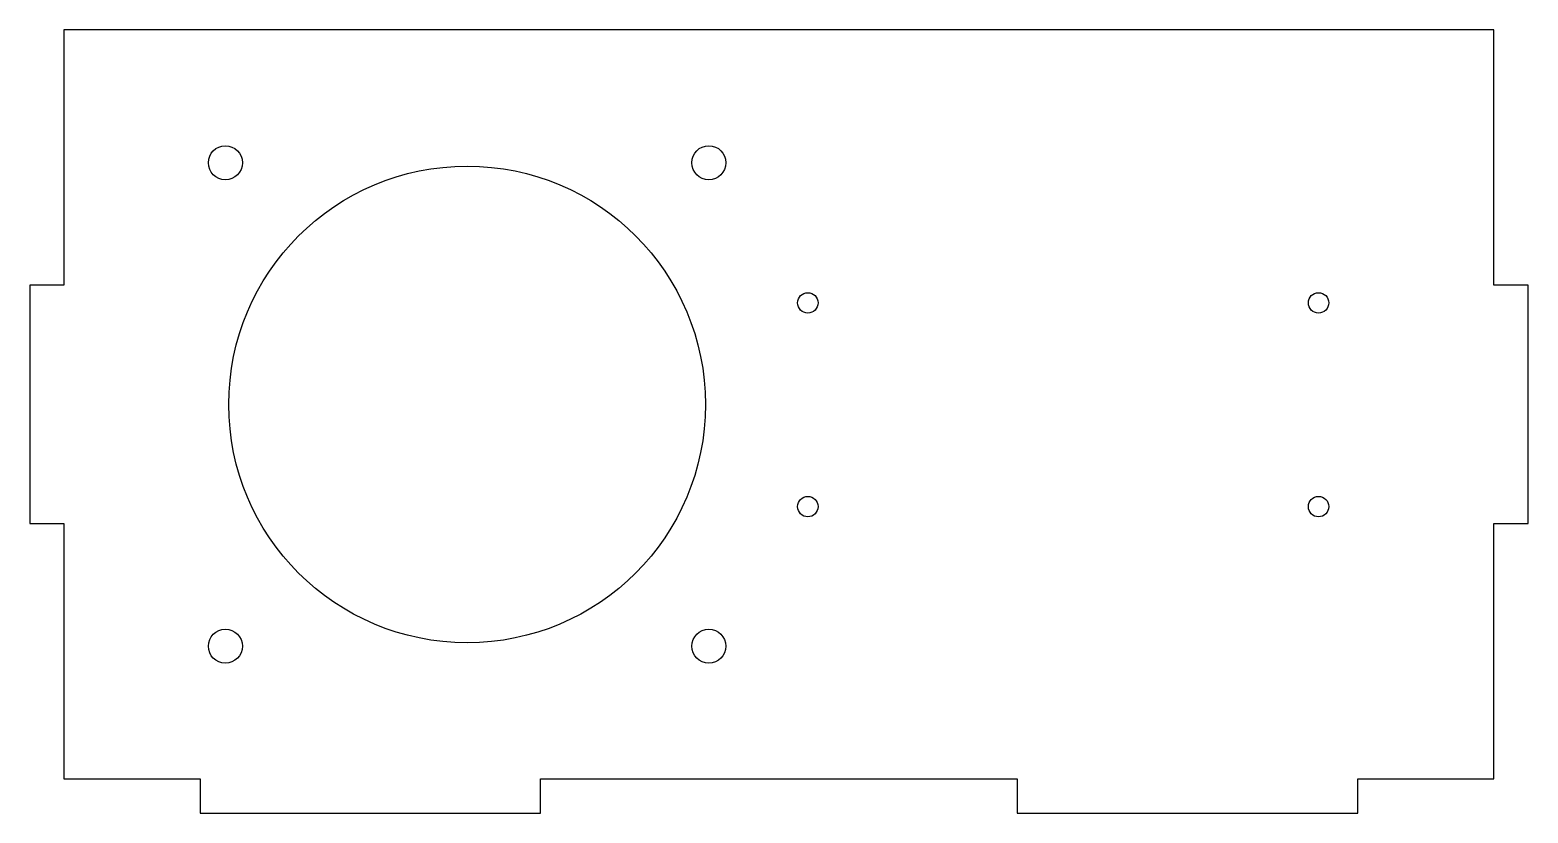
# Model space of a CAD drawing. Header units: millimetres. Extents: x -80 to 140, y -67 to 48.
import ezdxf

# ---------------------------------------------------------------- set-up
doc = ezdxf.new("R2010")
doc.units = ezdxf.units.MM

msp = doc.modelspace()

# ---------------------------------------------------------------- linework, layer by layer
msp.add_lwpolyline([(-54.69, -62.04), (-54.69, -67.04), (-4.69, -67.04), (-4.69, -62.04), (65.31, -62.04), (65.31, -67.04), (115.31, -67.04), (115.31, -62.04), (135.31, -62.04), (135.31, -24.54), (140.31, -24.54), (140.31, 10.46), (135.31, 10.46), (135.31, 47.96), (-74.69, 47.96), (-74.69, 10.46), (-79.69, 10.46), (-79.69, -24.54), (-74.69, -24.54), (-74.69, -62.04)], close=True)
for centre, radius in [((-50.99, 28.46), 2.5), ((20.01, 28.46), 2.5), ((-15.49, -7.04), 35), ((34.55, 7.88), 1.5), ((109.55, 7.88), 1.5), ((34.55, -22.04), 1.5), ((109.55, -22.04), 1.5), ((-50.99, -42.54), 2.5), ((20.01, -42.54), 2.5)]:
    msp.add_circle(centre, radius)

doc.saveas('drawing.dxf')
